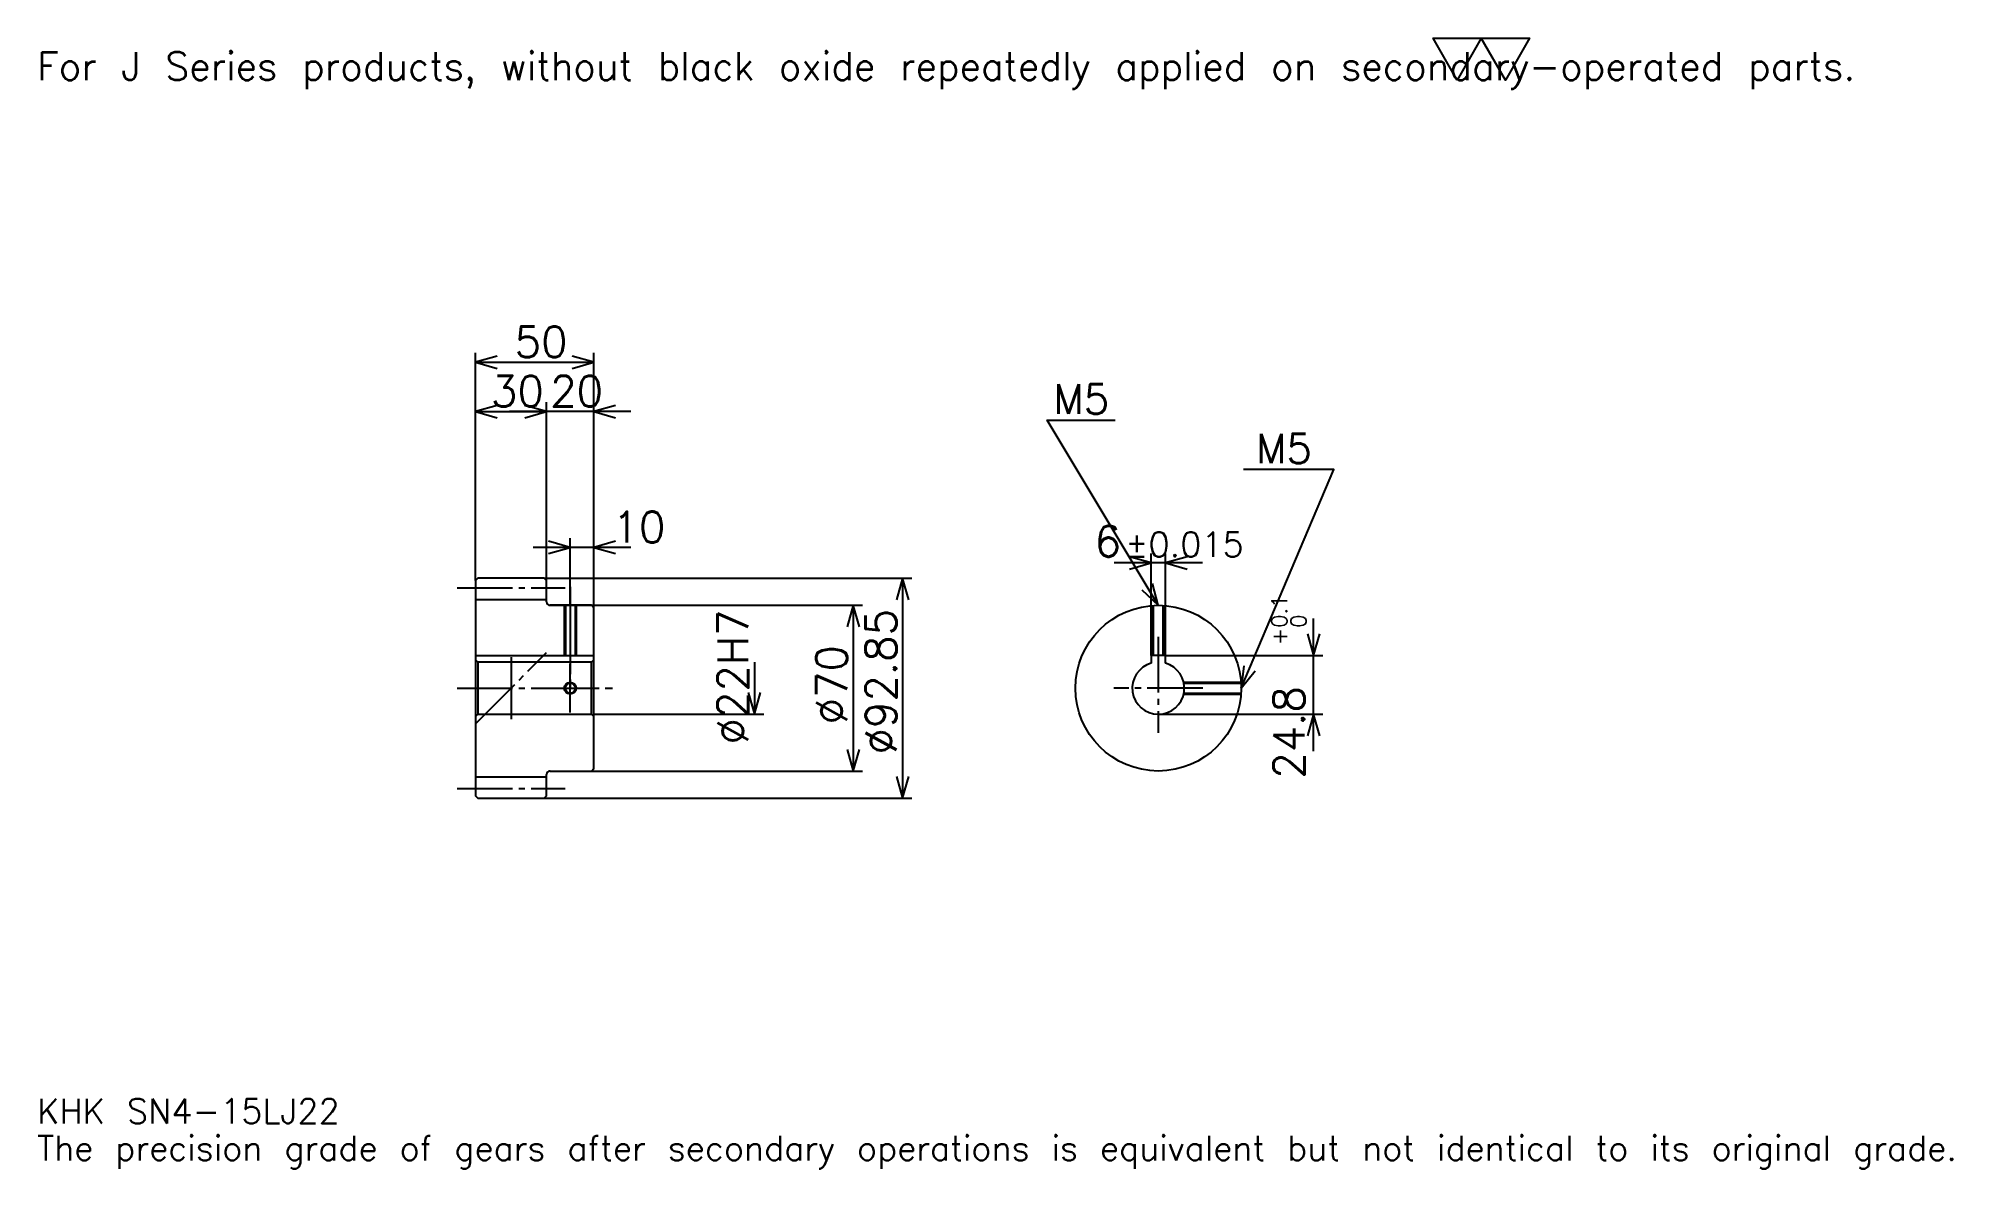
# Model space of a CAD drawing. Extents: x 27 to 835, y 10 to 487.
import ezdxf

# ---------------------------------------------------------------- set-up
doc = ezdxf.new("R2010")
doc.units = 0
doc.linetypes.add('DASHDOT', pattern=[31.304349, 23.478261, -2.608696, 2.608696, -2.608696])
doc.layers.get('0').update_dxf_attribs({"linetype": 'CONTINUOUS'})
doc.layers.add('DASHDOT', color=6, linetype='DASHDOT')
doc.styles.add('KANJI', font='TXT', dxfattribs={"bigfont": 'BIGFONT'})

msp = doc.modelspace()

# ---------------------------------------------------------------- linework, layer by layer
at = {"color": 5}
for p, q in [((211.304337, 259.035095), (211.304337, 354.252472)), ((211.304337, 350.339417), (261.304321, 350.339417)), ((261.304321, 259.035095), (261.304321, 354.252472)), ((241.304337, 259.035095), (241.304337, 333.382935)), ((211.304337, 329.469879), (241.304337, 329.469879)), ((276.956512, 329.469879), (225.652161, 329.469879)), ((251.304337, 259.035095), (251.304337, 275.991608)), ((276.956512, 272.078583), (235.652161, 272.078583)), ((496.782593, 226.408691), (496.782593, 269.452179)), ((502.782593, 226.408691), (502.782593, 269.452179)), ((211.304337, 258.035095), (211.304337, 259.035095)), ((240.304337, 259.035095), (261.304321, 259.035095)), ((241.304337, 258.035095), (241.304337, 259.035095)), ((251.304337, 247.608688), (251.304337, 259.035095)), ((251.304337, 247.608688), (251.304337, 259.035095)), ((261.304321, 259.035095), (395.652161, 259.035095)), ((261.304321, 246.608688), (261.304321, 259.035095)), ((391.739136, 259.035095), (391.739136, 166.182281)), ((518.434753, 265.539124), (481.130432, 265.539124)), ((242.804337, 247.608688), (261.304321, 247.608688)), ((261.304321, 247.608688), (374.782593, 247.608688)), ((370.869568, 247.608688), (370.869568, 177.608688)), ((565.391296, 185.956512), (565.391296, 242.060867)), ((329.130432, 223.608688), (329.130432, 201.608688)), ((502.782593, 226.408691), (569.304382, 226.408691)), ((261.304321, 201.608688), (333.043457, 201.608688)), ((499.782593, 201.608688), (569.304382, 201.608688)), ((242.804337, 177.608688), (261.304321, 177.608688)), ((261.304321, 177.608688), (374.782593, 177.608688)), ((240.304337, 166.182281), (261.304321, 166.182281)), ((261.304321, 166.182281), (395.652161, 166.182281))]:
    msp.add_line(p, q, dxfattribs=at)
at = {"color": 4}
for p, q in [((211.304337, 250.035095), (241.304337, 250.035095)), ((211.304337, 226.408691), (261.304321, 226.408691)), ((212.304337, 223.608688), (212.304337, 201.608688)), ((260.304321, 223.608688), (261.304321, 224.608688)), ((260.304321, 201.608688), (261.304321, 200.608688)), ((211.304337, 175.182281), (241.304337, 175.182281))]:
    msp.add_line(p, q, dxfattribs=at)
at = {"color": 7}
msp.add_line((226.304337, 225.652161), (226.304337, 199.565216), dxfattribs=at)
msp.add_lwpolyline([(626.086975, 469.565216), (615.913086, 487.200012), (656.608704, 487.200012), (646.434814, 469.565216), (636.260864, 487.200012), (626.086975, 469.565216)], dxfattribs=at)
at = {"color": 5}
for points in [[(220.434769, 352.94812), (211.304337, 350.339417), (220.434769, 347.730743)], [(252.173904, 347.730743), (261.304321, 350.339417), (252.173904, 352.94812)], [(220.434769, 332.078583), (211.304337, 329.469879), (220.434769, 326.861176)], [(232.173904, 326.861176), (241.304337, 329.469879), (232.173904, 332.078583)], [(232.173904, 326.861176), (241.304337, 329.469879), (232.173904, 332.078583)], [(270.434784, 332.078583), (261.304321, 329.469879), (270.434784, 326.861176)], [(499.782593, 247.608688), (452.82608, 325.869568), (481.521729, 325.869568)], [(534.782593, 212.608688), (573.913025, 305), (535.826111, 305)], [(242.173904, 269.469879), (251.304337, 272.078583), (242.173904, 274.687256)], [(270.434784, 274.687256), (261.304321, 272.078583), (270.434784, 269.469879)], [(487.652161, 262.93042), (496.782593, 265.539124), (487.652161, 268.147827)], [(511.913025, 268.147827), (502.782593, 265.539124), (511.913025, 262.93042)], [(394.347809, 249.904663), (391.739136, 259.035095), (389.130432, 249.904663)], [(492.848083, 254.09581), (499.782593, 247.608688), (497.32196, 256.780151)], [(373.478241, 238.478256), (370.869568, 247.608688), (368.260864, 238.478256)], [(562.782593, 235.539124), (565.391296, 226.408691), (568, 235.539124)], [(535.941284, 222.033524), (534.782593, 212.608688), (540.745544, 219.998779)], [(326.521729, 210.73912), (329.130432, 201.608688), (331.739136, 210.73912)], [(568, 192.478256), (565.391296, 201.608688), (562.782593, 192.478256)], [(368.260864, 186.73912), (370.869568, 177.608688), (373.478241, 186.73912)], [(389.130432, 175.312714), (391.739136, 166.182281), (394.347809, 175.312714)]]:
    msp.add_lwpolyline(points, dxfattribs=at)
at = {"color": 4}
for points in [[(241.304337, 249.108688), (241.304337, 258.035095), (240.304337, 259.035095), (212.304337, 259.035095), (211.304337, 258.035095), (211.304337, 200.608688)], [(242.804337, 177.608688), (260.304321, 177.608688), (261.304321, 178.608688), (261.304321, 246.608688), (260.304321, 247.608688), (242.804337, 247.608688)], [(248.804337, 247.608688), (248.804337, 226.408691)], [(249.239334, 247.608688), (249.239334, 226.408691)], [(253.369339, 247.608688), (253.369339, 226.408691)], [(253.804337, 247.608688), (253.804337, 226.408691)], [(497.282593, 226.408691), (497.282593, 247.519287)], [(497.71759, 226.408691), (497.71759, 247.547714)], [(501.847595, 226.408691), (501.847595, 247.547714)], [(502.282593, 226.408691), (502.282593, 247.519287)], [(211.304337, 200.608688), (212.304337, 201.608688), (260.304321, 201.608688), (260.304321, 223.608688), (212.304337, 223.608688), (211.304337, 224.608688)], [(502.782593, 223.191696), (502.782593, 226.408691), (496.782593, 226.408691), (496.782593, 223.191696)], [(510.494751, 215.108688), (534.693176, 215.108688)], [(510.587036, 214.673691), (534.721619, 214.673691)], [(510.587036, 210.543686), (534.721619, 210.543686)], [(510.494751, 210.108688), (534.693176, 210.108688)], [(211.304337, 200.608688), (211.304337, 167.182281), (212.304337, 166.182281), (240.304337, 166.182281), (241.304337, 167.182281), (241.304337, 176.108688)]]:
    msp.add_lwpolyline(points, dxfattribs=at)
for centre, radius in [((499.782593, 212.608688), 35), ((251.304337, 212.608688), 2.065)]:
    msp.add_circle(centre, radius, dxfattribs=at)
at = {"color": 7}
msp.add_circle((251.304337, 212.608688), 2.5, dxfattribs=at)
at = {"color": 4}
for centre, radius, start, end in [((242.804337, 249.108688), 1.5, 180, 270), ((499.782593, 212.608688), 11, 105.826620886, 74.173379114), ((242.804337, 176.108688), 1.5, 90, 180)]:
    msp.add_arc(centre, radius, start, end, dxfattribs=at)
at = {"layer": 'DASHDOT', "color": 7}
for p, q in [((203.478256, 255.035095), (249.130432, 255.035095)), ((251.304337, 247.608688), (251.304337, 212.608688)), ((211.304337, 197.608688), (241.304337, 227.608688)), ((499.782593, 234.234772), (499.782593, 193.782608)), ((203.478256, 212.608688), (269.130432, 212.608688)), ((518.608704, 212.608688), (480.956482, 212.608688)), ((203.478256, 170.182281), (249.130432, 170.182281))]:
    msp.add_line(p, q, dxfattribs=at)
for points in [[(251.304337, 255.434784), (251.304337, 218.582596)], [(251.304337, 202.282608), (251.304337, 222.934769)], [(240.978241, 212.608688), (261.630432, 212.608688)]]:
    msp.add_lwpolyline(points, dxfattribs=at)

# ---------------------------------------------------------------- texts
at = {"color": 7, "style": 'KANJI'}
for s, height, p in [('For J Series products, without black oxide repeatedly applied on secondary-operated parts.', 11.73913, (26.086956, 469.565216)), ('50', 13.043478, (227.82608, 352.426392)), ('30', 13.043478, (217.82608, 331.556824)), ('20', 13.043478, (242.82608, 331.556824)), ('M5', 12.52174, (455.434753, 328.478271)), ('M5', 12.52174, (541.043457, 307.608704)), ('10', 13.043478, (269.130432, 274.165527)), ('6', 13.043478, (472.858276, 268.147827)), ('%%p0.015', 10.434783, (485.769714, 268.147827)), ('KHK SN4-15LJ22', 10.434783, (26.086956, 28.695652)), ('The precision grade of gears after secondary operations is equivalent but not identical to its original grade.', 10.434783, (26.086956, 13.043478))]:
    msp.add_text(s, height=height, dxfattribs=at).set_placement(p)
for s, height, p in [('%%c22H7', 13.043478, (326.521729, 188.804337)), ('%%c92.85', 13.043478, (389.130432, 184.565216)), ('0.1', 6.521739, (554.17395, 238.09874)), ('0', 6.521739, (562.260864, 238.09874)), ('+', 6.521739, (554.17395, 230.794403)), ('%%c70', 13.043478, (368.260864, 197.282593)), ('24.8', 13.043478, (561.478271, 174.337067))]:
    msp.add_text(s, height=height, rotation=90, dxfattribs=at).set_placement(p)

doc.saveas('drawing.dxf')
